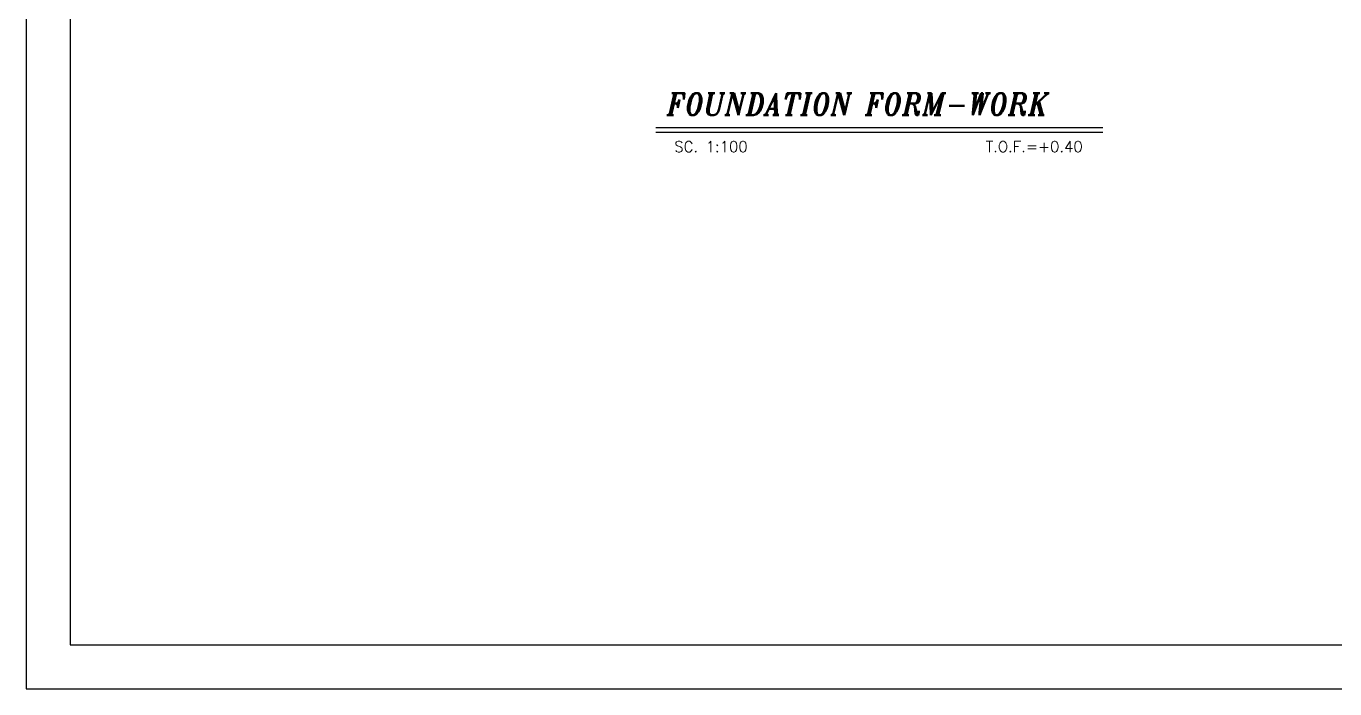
# Model space of a CAD drawing. Header units: inches. Extents: x 460503 to 460688, y 47570 to 48852.
# Drawn here: x 460506.05 to 460548.1, y 48720.75 to 48742.07 of the extents above; entities that cross this region are included whole.
import ezdxf

# ---------------------------------------------------------------- set-up
doc = ezdxf.new("R2010")
doc.units = ezdxf.units.IN
doc.header["$MEASUREMENT"] = 0
for name, color, linetype in [('1', 1, 'Continuous'), ('3G', 3, 'Continuous'), ('4C', 4, 'Continuous'), ('6M', 6, 'Continuous'), ('DIM', 8, 'Continuous'), ('lateral brace', 5, 'Continuous'), ('Layer4', 118, 'Continuous')]:
    doc.layers.add(name, color=color, linetype=linetype)
doc.styles.add('ITALICT', font='italict')
doc.styles.add('ROMANS', font='ROMANS', dxfattribs={"width": 0.8})

msp = doc.modelspace()

# ---------------------------------------------------------------- linework, layer by layer
at = {"layer": '1'}
msp.add_lwpolyline([(460507.46120186, 48722.16611785), (460588.72955203, 48722.16611785), (460588.72955203, 48778.79911448), (460507.46120186, 48778.79911448)], close=True, dxfattribs=at)
at = {"layer": '3G', "linetype": 'ByBlock'}
msp.add_line((460526.27256317, 48738.65740542), (460540.6382779, 48738.65740542), dxfattribs=at)
at = {"layer": '3G'}
msp.add_line((460526.28538412, 48738.65740542), (460540.6382779, 48738.65740542), dxfattribs=at)
at = {"layer": '6M', "color": 4}
msp.add_line((460526.27256317, 48738.80797254), (460540.6382779, 48738.80797254), dxfattribs=at)
at = {"layer": 'DIM'}
msp.add_lwpolyline([(460506.04537694, 48720.75029294), (460590.14537694, 48720.75029294), (460590.14537694, 48780.2149394), (460506.04537694, 48780.2149394)], close=True, dxfattribs=at)
at = {"layer": 'lateral brace'}
msp.add_lwpolyline([(460506.04537694, 48720.75029294), (460590.14537694, 48720.75029294), (460590.14537694, 48780.2149394), (460506.04537694, 48780.2149394)], close=True, dxfattribs=at)
at = {"layer": 'Layer4'}
msp.add_lwpolyline([(460590.14537694, 48780.2149394), (460506.04537694, 48780.2149394), (460506.04537694, 48720.75029294), (460590.14537694, 48720.75029294)], close=True, dxfattribs=at)

# ---------------------------------------------------------------- texts
at = {"layer": '3G', "style": 'ROMANS'}
for s, p in [('SC. 1:100', (460526.8719744, 48738.01661705)), ('T.O.F.=+0.40', (460536.8766469, 48738.01661705))]:
    msp.add_text(s, height=0.35, dxfattribs=at).set_placement(p)
at = {"layer": '4C', "style": 'ITALICT', "width": 0.9}
msp.add_text('FOUNDATION FORM-WORK', height=0.7, dxfattribs=at).set_placement((460526.63383837, 48739.20713905))

doc.saveas('drawing.dxf')
